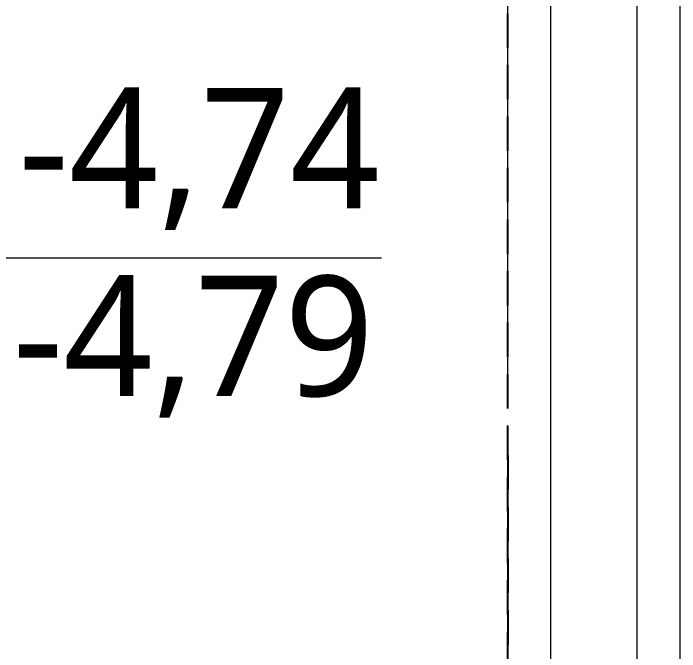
# Model space of a CAD drawing. Header units: millimetres. Extents: x 809 to 8159, y 33 to 4533.
# Drawn here: x 6991.2 to 7068.8, y 2040.4 to 2114.8 of the extents above; entities that cross this region are included whole.
import ezdxf

# ---------------------------------------------------------------- set-up
doc = ezdxf.new("R2010")
doc.units = ezdxf.units.MM
doc.linetypes.add('{ Wide Dash }', pattern=[12, 4, -2, 4, -2])
for name, color, linetype, lineweight in [('BETONARME', 3, 'Continuous', 25), ('cevre kotlar', 6, 'Continuous', 0), ('MERDIVEN', 4, 'Continuous', 0)]:
    doc.layers.add(name, color=color, linetype=linetype, lineweight=lineweight)
doc.styles.get("Standard").update_dxf_attribs({"font": 'arial.ttf'})

msp = doc.modelspace()

# ---------------------------------------------------------------- linework, layer by layer
at = {"layer": 'BETONARME', "linetype": '{ Wide Dash }'}
for p, q in [((7048.787, 1906.749), (7048.787, 2235.749)), ((7048.786, 2063.267), (7048.786, 1911.749))]:
    msp.add_line(p, q, dxfattribs=at)
at = {"layer": 'cevre kotlar'}
msp.add_line((6986.516, 2086.292), (7034.085, 2086.292), dxfattribs=at)
at = {"layer": 'MERDIVEN'}
for p, q in [((7068.785, 2230.749), (7068.785, 2095.749)), ((7068.785, 2095.749), (7068.785, 2068.749)), ((7068.785, 2068.749), (7068.785, 2041.749))]:
    msp.add_line(p, q, dxfattribs=at)
at = {"layer": 'MERDIVEN', "elevation": 0}
msp.add_lwpolyline([(7048.785, 2068.749), (7048.785, 2230.749), (7068.785, 2230.749), (7068.785, 1906.749), (7048.785, 1906.749), (7048.785, 2063.266)], dxfattribs=at)
msp.add_lwpolyline([(7053.785, 2225.749), (7063.785, 2225.749), (7063.785, 1911.749), (7053.785, 1911.749)], close=True, dxfattribs=at)

# ---------------------------------------------------------------- texts
at = {"layer": 'cevre kotlar', "char_height": 14, "attachment_point": 1, "rotation": 0.00978}
for s, insert in [('{\\fTrebuchet MS|b0|i0|c162|p34;-4,74}', (6991.801, 2106.042)), ('{\\fTrebuchet MS|b0|i0|c162|p34;-4,79}', (6991.134, 2084.186))]:
    msp.add_mtext_dynamic_manual_height_columns(s, width=411.22841, gutter_width=1, heights=[0], dxfattribs=dict(at, insert=insert))

doc.saveas('drawing.dxf')
